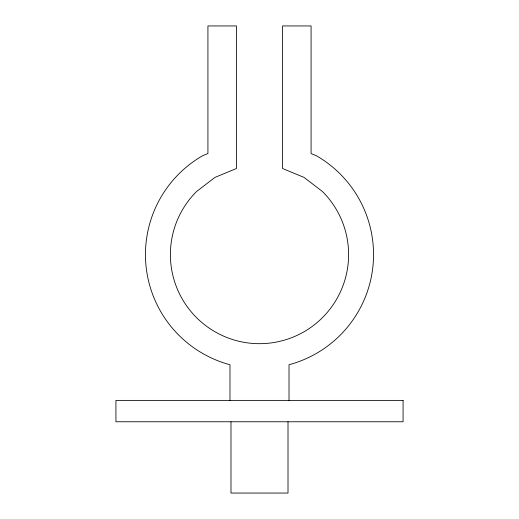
<?xml version="1.0" encoding="UTF-8"?>
<svg xmlns="http://www.w3.org/2000/svg" width="519" height="519" viewBox="0 0 519 519"><rect width="100%" height="100%" fill="white"/><g stroke="black" fill="none" stroke-linecap="round" stroke-linejoin="round"><path stroke-width="0.78" d="M289.018 400.383L289.018 364.74A114.05 114.05 0 0 0 316.525 155.81L311.076 153.553L311.076 25.95L282.563 25.95L282.563 168.513L304.05 177.414L322.507 191.576A89.099 89.099 0 0 1 322.507 317.583A89.099 89.099 0 0 1 196.493 317.583A89.099 89.099 0 0 1 196.493 191.576L214.95 177.414L236.437 168.513L236.437 25.95L207.924 25.95L207.924 153.553L202.475 155.81A114.05 114.05 0 0 0 229.982 364.74L229.982 400.383M288.013 421.765L288.013 493.05L230.987 493.05L230.987 421.765M403.068 400.383L115.932 400.383L115.932 421.765L403.068 421.765L403.068 400.383"/></g></svg>
